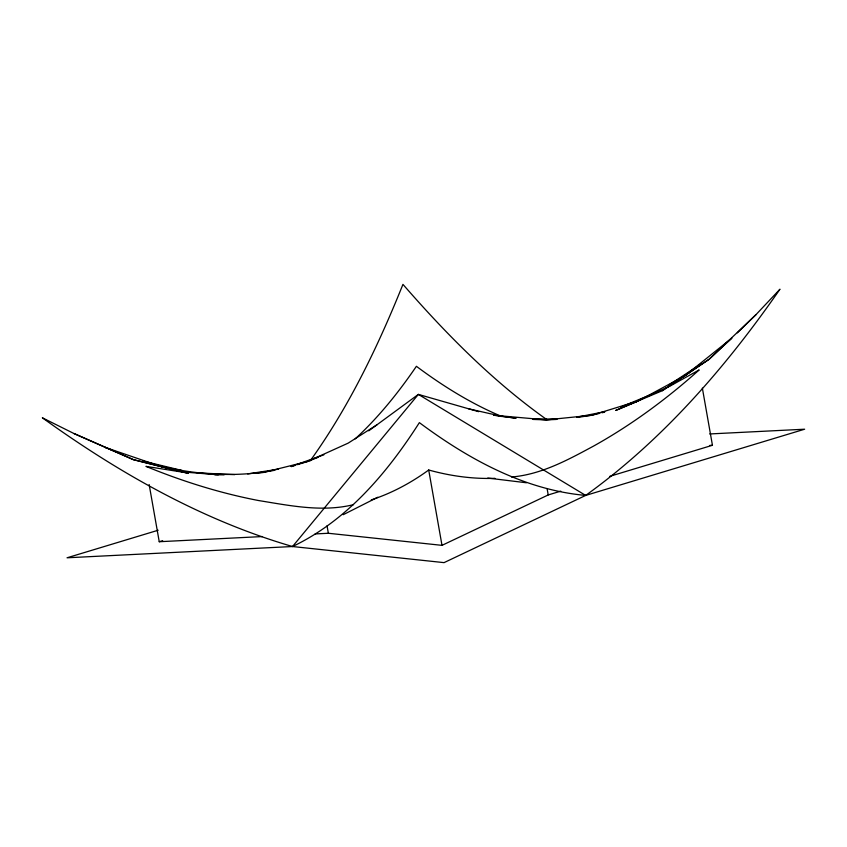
<?xml version="1.0" encoding="UTF-8"?>
<svg xmlns="http://www.w3.org/2000/svg" width="847" height="847" viewBox="0 0 847 847"><rect width="100%" height="100%" fill="white"/><g stroke="black" fill="none" stroke-linecap="round" stroke-linejoin="round"><path stroke-width="1.27" d="M310.224 460.81C349.133 406.634 378.133 346.074 402.95 284.37C446.168 334.004 492.827 381.309 546.654 419.509M158.167 530.233L67.04 557.792L292.522 546.527L418.365 394.395L478.661 411.674M737.356 332.86L756.011 314.629L779.96 289.208C725.985 367.005 662.894 439.858 585.679 495.421L444.05 562.63L292.522 546.527C201.83 520.111 118.665 472.721 42.35 417.793L73.954 433.526L133.392 459.667L188.203 473.367L133.392 459.667L73.954 433.526M756.011 314.629L709.066 359.319L662.216 390.742L615.727 410.435L638.024 401.033L684.757 375.846L695.408 368.244M676.944 380.61L684.757 375.846L731.734 338.186L709.066 359.319L662.216 390.742M355.2 438.873C378.524 417.349 398.545 392.479 416.396 366.296C442.939 386.105 471.313 403.754 501.932 416.565M723.243 345.862L731.734 338.186M368.731 430.837L418.365 394.395L585.679 495.421L804.65 429.207L709.701 433.95M494.934 478.333C472.594 479.106 450.223 475.972 428.709 470C411.197 482.748 391.886 493.166 371.261 499.889M668.918 385.046L700.575 364.199M377 424.771L348.159 443.14L307.535 461.509L297.53 464.654M343.194 514.711L377.836 497.231M292.522 546.527C347.111 520.545 387.397 472.658 419.371 422.632C468.147 458.915 524.102 489.862 585.679 495.421M315.148 533.928L328.361 533.271L441.996 545.352L548.221 494.944L560.767 491.144M620.777 407.047L653.016 393.749M631.629 403.543L670.019 386.094L699.167 369.927C666.78 398.884 631.629 424.866 593.652 446.041C567.839 459.932 541.265 474.553 511.482 477.009M318.144 457.316L307.535 461.509L263.184 472.52L255.445 473.357M625.817 405.512L638.024 401.033L591.799 415.231L577.834 417.391M291.156 466.496L323.872 454.828M291.273 466.612L295.031 465.437M149.157 484.558L159.236 541.72L162.656 540.682M609.808 476.321L712.443 445.278L702.364 388.117M599.496 413.378L591.799 415.231L546.315 419.89L533.144 419.434M602.058 412.764L604.631 412.15M353.517 504.653C322.156 512.403 289.822 505.574 258.61 500.545C219.987 493.134 182.306 481.287 145.949 466.369L179.31 471.641L218.314 474.807M274.714 470.276C232.47 478.174 188.532 474.436 147.367 462.631M576.606 417.211L604.684 411.737M247.684 473.918L278.525 469.174M709.807 445.416L712.443 445.278M159.236 541.72L262.295 536.564M556.373 419.445L546.315 419.89L493.483 415.21M532.911 419.053L557.379 418.99M214.842 474.796L224.095 474.839M197.351 472.901L234.799 474.606M487.766 478.068L526.421 482.769M493.928 415.252L516.098 418.206L501.837 416.353L468.613 408.794M175.964 469.64L162.285 466.93L105.229 447.407L114.779 451.239M142.54 460.948L181.989 470.456M547.13 488.751L548.221 494.944M428.709 470L441.996 545.352M327.048 525.839L328.361 533.271"/></g></svg>
